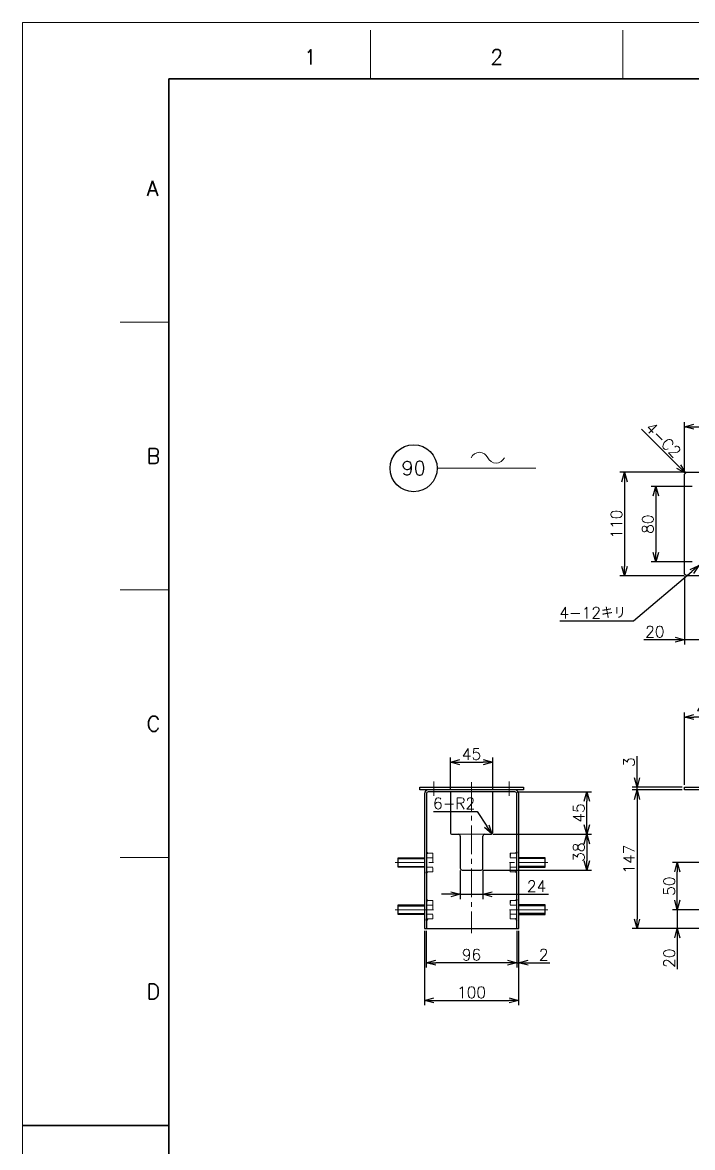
# Model space of a CAD drawing. Header units: millimetres. Extents: x 0 to 3313, y -19 to 2332.
# Drawn here: x 0 to 711, y 1138 to 2332 of the extents above; entities that cross this region are included whole.
import ezdxf
from ezdxf import colors
from ezdxf.entities.mleader import LeaderData, LeaderLine
from ezdxf.enums import TextEntityAlignment as Align
from ezdxf.math import Vec2, Vec3

# ---------------------------------------------------------------- set-up
doc = ezdxf.new("R2010")
doc.units = ezdxf.units.MM
doc.header["$LTSCALE"] = 1.6
doc.header["$PDMODE"] = 99
doc.header["$PDSIZE"] = 1
doc.linetypes.add('CENTER2', pattern=[28.575, 19.05, -3.175, 3.175, -3.175])
doc.linetypes.add('HIDDEN', pattern=[9.525, 6.35, -3.175])
for name, color, linetype, lineweight in [('04_HIDDEN', 2, 'HIDDEN', 13), ('05_CENTER', 4, 'CENTER2', 13), ('08_DIM', 3, 'Continuous', 13), ('90_FRAME', 5, 'Continuous', 35)]:
    doc.layers.add(name, color=color, linetype=linetype, lineweight=lineweight)
doc.layers.add('10_DRAFT', color=8, linetype='Continuous', lineweight=0, plot=False)
doc.layers.add('91_BLANK', color=5, linetype='Continuous', lineweight=0, plot=False)
doc.styles.add('KSS_TXT', font='txt.shx', dxfattribs={"bigfont": 'extfont2.shx'})
doc.styles.add('KSS_TXT_L', font='txt.shx', dxfattribs={"height": 3, "bigfont": 'extfont2.shx'})
doc.styles.get("Standard").update_dxf_attribs({"font": 'txt.shx', "bigfont": 'extfont2.shx'})
doc.dimstyles.new('KSS_DIM', dxfattribs={"dimscale": 4, "dimtxt": 3, "dimasz": 2.5, "dimexe": 1.25, "dimexo": 0.625, "dimtad": 1, "dimdsep": 46, "dimtxsty": 'KSS_TXT', "dimblk": 'OPEN30', "dimcen": 0, "dimazin": 2, "dimtfac": 0.75, "dimtmove": 0, "dimatfit": 3, "dimldrblk": 'OPEN30', "dimfxl": 1.25, "dimtolj": 1, "dimarcsym": 0})
doc.dimstyles.new('KSS_DIM$3', dxfattribs={"dimscale": 4, "dimtxt": 3, "dimasz": 2.5, "dimexe": 1.25, "dimexo": 0.625, "dimtad": 1, "dimtih": 1, "dimtoh": 1, "dimdsep": 46, "dimtxsty": 'KSS_TXT', "dimblk": 'OPEN30', "dimcen": 0, "dimazin": 2, "dimtfac": 0.75, "dimtofl": 0, "dimtmove": 0, "dimatfit": 3, "dimldrblk": 'OPEN30', "dimfxl": 1.25, "dimtolj": 1, "dimarcsym": 0})
doc.dimstyles.new('KSS_DIM$4', dxfattribs={"dimscale": 4, "dimtxt": 3, "dimasz": 2.5, "dimexe": 1.25, "dimexo": 0.625, "dimtad": 1, "dimtih": 1, "dimtoh": 1, "dimdsep": 46, "dimtxsty": 'KSS_TXT', "dimblk": 'OPEN30', "dimcen": 0, "dimse1": 1, "dimazin": 2, "dimtfac": 0.75, "dimtofl": 0, "dimtmove": 0, "dimatfit": 3, "dimldrblk": 'OPEN30', "dimfxl": 1.25, "dimtolj": 1, "dimarcsym": 0})

# ---------------------------------------------------------------- blocks, each defined once
blk = doc.blocks.new('AM_BALLOON1')
at = {"transparency": 16777216}
blk.add_circle((0, 0), 5, dxfattribs=at)
blk.add_attdef('B_NUMBER', text='', height=3, dxfattribs=at).set_placement((0, 0), align=Align.MIDDLE_CENTER)
blk = doc.blocks.new('_OPEN')
at = {"color": 0, "linetype": 'ByBlock'}
for p, q in [((-1, 0.17), (0, 0)), ((0, 0), (-1, -0.17)), ((0, 0), (-1, 0))]:
    blk.add_line(p, q, dxfattribs=at)
blk = doc.blocks.new('p1ba05')
for centre, start, end in [((-2.95, 0.29), 24.2276, 155.5758), ((0, 1.62), 204.2276, 335.5758)]:
    blk.add_arc(centre, 1.62, start, end)
blk = doc.blocks.new('_Open30')
at = {"color": 0, "linetype": 'ByBlock', "lineweight": -2}
for p, q in [((-1, 0.27), (0, 0)), ((0, 0), (-1, -0.27)), ((0, 0), (-1, 0))]:
    blk.add_line(p, q, dxfattribs=at)
blk = doc.blocks.new('*D178')
at = {"layer": '08_DIM', "color": 0, "lineweight": -2, "transparency": 16777216}
for p, q in [((428.6, 1368), (428.6, 1329.2)), ((524.6, 1368), (524.6, 1329.2)), ((514.6, 1334.2), (438.6, 1334.2))]:
    blk.add_line(p, q, dxfattribs=at)
at = {"layer": 'Defpoints', "color": 0, "transparency": 16777216}
for p in [(428.6, 1370.5), (524.6, 1370.5), (428.6, 1334.2)]:
    blk.add_point(p, dxfattribs=at)
at = {"layer": '08_DIM', "color": 0, "lineweight": -2, "transparency": 16777216, "xscale": 10, "yscale": 10, "zscale": 10, "rotation": 180}
blk.add_blockref('_Open30', (428.6, 1334.2), dxfattribs=at)
at = {"layer": '08_DIM', "color": 0, "lineweight": -2, "transparency": 16777216, "xscale": 10, "yscale": 10, "zscale": 10}
blk.add_blockref('_Open30', (524.6, 1334.2), dxfattribs=at)
at = {"layer": '08_DIM', "color": 0, "transparency": 16777216, "insert": (476.6, 1342.7), "char_height": 12, "attachment_point": 5, "style": 'KSS_TXT'}
blk.add_mtext('\\A1;96', dxfattribs=at)
blk = doc.blocks.new('*D180')
at = {"layer": '08_DIM', "color": 0, "lineweight": -2, "transparency": 16777216}
for p, q in [((524.6, 1368), (524.6, 1329.2)), ((526.6, 1368), (526.6, 1329.2)), ((514.6, 1334.2), (504.6, 1334.2)), ((524.6, 1334.2), (526.6, 1334.2)), ((536.6, 1334.2), (559.6, 1334.2))]:
    blk.add_line(p, q, dxfattribs=at)
at = {"layer": 'Defpoints', "color": 0, "transparency": 16777216}
for p in [(524.6, 1370.5), (526.6, 1370.5), (526.6, 1334.2)]:
    blk.add_point(p, dxfattribs=at)
at = {"layer": '08_DIM', "color": 0, "lineweight": -2, "transparency": 16777216, "xscale": 10, "yscale": 10, "zscale": 10}
blk.add_blockref('_Open30', (524.6, 1334.2), dxfattribs=at)
at = {"layer": '08_DIM', "color": 0, "lineweight": -2, "transparency": 16777216, "xscale": 10, "yscale": 10, "zscale": 10, "rotation": 180}
blk.add_blockref('_Open30', (526.6, 1334.2), dxfattribs=at)
at = {"layer": '08_DIM', "color": 0, "transparency": 16777216, "insert": (553.1, 1342.7), "char_height": 12, "attachment_point": 5, "style": 'KSS_TXT'}
blk.add_mtext('\\A1;2', dxfattribs=at)
blk = doc.blocks.new('*D182')
at = {"layer": '08_DIM', "color": 0, "lineweight": -2, "transparency": 16777216}
for p, q in [((454.1, 1518), (454.1, 1552)), ((499.1, 1518), (499.1, 1552)), ((464.1, 1547), (489.1, 1547))]:
    blk.add_line(p, q, dxfattribs=at)
at = {"layer": 'Defpoints', "color": 0, "transparency": 16777216}
for p in [(499.1, 1547), (454.1, 1515.5), (499.1, 1515.5)]:
    blk.add_point(p, dxfattribs=at)
at = {"layer": '08_DIM', "color": 0, "lineweight": -2, "transparency": 16777216, "xscale": 10, "yscale": 10, "zscale": 10, "rotation": 180}
blk.add_blockref('_Open30', (454.1, 1547), dxfattribs=at)
at = {"layer": '08_DIM', "color": 0, "lineweight": -2, "transparency": 16777216, "xscale": 10, "yscale": 10, "zscale": 10}
blk.add_blockref('_Open30', (499.1, 1547), dxfattribs=at)
at = {"layer": '08_DIM', "color": 0, "transparency": 16777216, "insert": (476.6, 1555.5), "char_height": 12, "attachment_point": 5, "style": 'KSS_TXT'}
blk.add_mtext('\\A1;45', dxfattribs=at)
blk = doc.blocks.new('*D185')
at = {"layer": '08_DIM', "color": 0, "lineweight": -2, "transparency": 16777216}
for p, q in [((426.6, 1368), (426.6, 1289.3)), ((526.6, 1368), (526.6, 1289.3)), ((436.6, 1294.3), (516.6, 1294.3))]:
    blk.add_line(p, q, dxfattribs=at)
at = {"layer": 'Defpoints', "color": 0, "transparency": 16777216}
for p in [(426.6, 1370.5), (526.6, 1370.5), (526.6, 1294.3)]:
    blk.add_point(p, dxfattribs=at)
at = {"layer": '08_DIM', "color": 0, "lineweight": -2, "transparency": 16777216, "xscale": 10, "yscale": 10, "zscale": 10, "rotation": 180}
blk.add_blockref('_Open30', (426.6, 1294.3), dxfattribs=at)
at = {"layer": '08_DIM', "color": 0, "lineweight": -2, "transparency": 16777216, "xscale": 10, "yscale": 10, "zscale": 10}
blk.add_blockref('_Open30', (526.6, 1294.3), dxfattribs=at)
at = {"layer": '08_DIM', "color": 0, "transparency": 16777216, "insert": (476.6, 1302.8), "char_height": 12, "attachment_point": 5, "style": 'KSS_TXT'}
blk.add_mtext('\\A1;100', dxfattribs=at)
blk = doc.blocks.new('*D186')
at = {"layer": '08_DIM', "color": 0, "lineweight": -2, "transparency": 16777216}
for p, q in [((938.9, 1440.5), (690, 1440.5)), ((695, 1400.5), (695, 1430.5)), ((778.9, 1390.5), (690, 1390.5))]:
    blk.add_line(p, q, dxfattribs=at)
at = {"layer": 'Defpoints', "color": 0, "transparency": 16777216}
for p in [(695, 1440.5), (941.4, 1440.5), (781.4, 1390.5)]:
    blk.add_point(p, dxfattribs=at)
at = {"layer": '08_DIM', "color": 0, "lineweight": -2, "transparency": 16777216, "xscale": 10, "yscale": 10, "zscale": 10}
for p, rotation in [((695, 1440.5), 90), ((695, 1390.5), 270)]:
    blk.add_blockref('_Open30', p, dxfattribs=dict(at, rotation=rotation))
at = {"layer": '08_DIM', "color": 0, "transparency": 16777216, "insert": (686.5, 1415.5), "char_height": 12, "attachment_point": 5, "rotation": 90, "style": 'KSS_TXT'}
blk.add_mtext('\\A1;50', dxfattribs=at)
blk = doc.blocks.new('*D187')
at = {"layer": '08_DIM', "color": 0, "lineweight": -2, "transparency": 16777216}
for p, q in [((695, 1400.5), (695, 1410.5)), ((778.9, 1390.5), (690, 1390.5)), ((695, 1390.5), (695, 1370.5)), ((747.1, 1370.5), (690, 1370.5)), ((695, 1360.5), (695, 1327.5))]:
    blk.add_line(p, q, dxfattribs=at)
at = {"layer": 'Defpoints', "color": 0, "transparency": 16777216}
for p in [(781.4, 1390.5), (695, 1370.5), (749.6, 1370.5)]:
    blk.add_point(p, dxfattribs=at)
at = {"layer": '08_DIM', "color": 0, "lineweight": -2, "transparency": 16777216, "xscale": 10, "yscale": 10, "zscale": 10}
for p, rotation in [((695, 1390.5), 270), ((695, 1370.5), 90)]:
    blk.add_blockref('_Open30', p, dxfattribs=dict(at, rotation=rotation))
at = {"layer": '08_DIM', "color": 0, "transparency": 16777216, "insert": (686.5, 1339), "char_height": 12, "attachment_point": 5, "rotation": 90, "style": 'KSS_TXT'}
blk.add_mtext('\\A1;20', dxfattribs=at)
blk = doc.blocks.new('*D188')
at = {"layer": '08_DIM', "color": 0, "lineweight": -2, "transparency": 16777216}
for p, q in [((652.2, 1530.5), (652.2, 1553.5)), ((700.1, 1520.5), (647.2, 1520.5)), ((700.1, 1517.5), (647.2, 1517.5)), ((652.2, 1517.5), (652.2, 1520.5)), ((652.2, 1507.5), (652.2, 1497.5))]:
    blk.add_line(p, q, dxfattribs=at)
at = {"layer": 'Defpoints', "color": 0, "transparency": 16777216}
for p in [(652.2, 1520.5), (702.6, 1520.5), (702.6, 1517.5)]:
    blk.add_point(p, dxfattribs=at)
at = {"layer": '08_DIM', "color": 0, "lineweight": -2, "transparency": 16777216, "xscale": 10, "yscale": 10, "zscale": 10}
for p, rotation in [((652.2, 1520.5), 270), ((652.2, 1517.5), 90)]:
    blk.add_blockref('_Open30', p, dxfattribs=dict(at, rotation=rotation))
at = {"layer": '08_DIM', "color": 0, "transparency": 16777216, "insert": (643.7, 1547), "char_height": 12, "attachment_point": 5, "rotation": 90, "style": 'KSS_TXT'}
blk.add_mtext('\\A1;3', dxfattribs=at)
blk = doc.blocks.new('*D189')
at = {"layer": '08_DIM', "color": 0, "lineweight": -2, "transparency": 16777216}
for p, q in [((700.1, 1517.5), (647.2, 1517.5)), ((652.2, 1507.5), (652.2, 1380.5)), ((747.1, 1370.5), (647.2, 1370.5))]:
    blk.add_line(p, q, dxfattribs=at)
at = {"layer": 'Defpoints', "color": 0, "transparency": 16777216}
for p in [(702.6, 1517.5), (652.2, 1370.5), (749.6, 1370.5)]:
    blk.add_point(p, dxfattribs=at)
at = {"layer": '08_DIM', "color": 0, "lineweight": -2, "transparency": 16777216, "xscale": 10, "yscale": 10, "zscale": 10}
for p, rotation in [((652.2, 1517.5), 90), ((652.2, 1370.5), 270)]:
    blk.add_blockref('_Open30', p, dxfattribs=dict(at, rotation=rotation))
at = {"layer": '08_DIM', "color": 0, "transparency": 16777216, "insert": (643.7, 1444), "char_height": 12, "attachment_point": 5, "rotation": 90, "style": 'KSS_TXT'}
blk.add_mtext('\\A1;147', dxfattribs=at)
blk = doc.blocks.new('*D190')
at = {"layer": '08_DIM', "color": 0, "lineweight": -2, "transparency": 16777216}
for p, q in [((702.6, 1523), (702.6, 1599.8)), ((747.6, 1520), (747.6, 1599.8)), ((737.6, 1594.8), (712.6, 1594.8))]:
    blk.add_line(p, q, dxfattribs=at)
at = {"layer": 'Defpoints', "color": 0, "transparency": 16777216}
for p in [(702.6, 1594.8), (702.6, 1520.5), (747.6, 1517.5)]:
    blk.add_point(p, dxfattribs=at)
at = {"layer": '08_DIM', "color": 0, "lineweight": -2, "transparency": 16777216, "xscale": 10, "yscale": 10, "zscale": 10, "rotation": 180}
blk.add_blockref('_Open30', (702.6, 1594.8), dxfattribs=at)
at = {"layer": '08_DIM', "color": 0, "lineweight": -2, "transparency": 16777216, "xscale": 10, "yscale": 10, "zscale": 10}
blk.add_blockref('_Open30', (747.6, 1594.8), dxfattribs=at)
at = {"layer": '08_DIM', "color": 0, "transparency": 16777216, "insert": (725.1, 1603.3), "char_height": 12, "attachment_point": 5, "style": 'KSS_TXT'}
blk.add_mtext('\\A1;45', dxfattribs=at)
blk = doc.blocks.new('*D192')
at = {"layer": '08_DIM', "color": 0, "lineweight": -2, "transparency": 16777216}
for p, q in [((702.6, 1744), (702.6, 1671.9)), ((722.6, 1747.7), (722.6, 1671.9)), ((692.6, 1676.9), (659.6, 1676.9)), ((722.6, 1676.9), (702.6, 1676.9)), ((732.6, 1676.9), (742.6, 1676.9))]:
    blk.add_line(p, q, dxfattribs=at)
at = {"layer": 'Defpoints', "color": 0, "transparency": 16777216}
for p in [(702.6, 1746.5), (722.6, 1750.2), (702.6, 1676.9)]:
    blk.add_point(p, dxfattribs=at)
at = {"layer": '08_DIM', "color": 0, "lineweight": -2, "transparency": 16777216, "xscale": 10, "yscale": 10, "zscale": 10}
blk.add_blockref('_Open30', (702.6, 1676.9), dxfattribs=at)
at = {"layer": '08_DIM', "color": 0, "lineweight": -2, "transparency": 16777216, "xscale": 10, "yscale": 10, "zscale": 10, "rotation": 180}
blk.add_blockref('_Open30', (722.6, 1676.9), dxfattribs=at)
at = {"layer": '08_DIM', "color": 0, "transparency": 16777216, "insert": (671.1, 1685.4), "char_height": 12, "attachment_point": 5, "style": 'KSS_TXT'}
blk.add_mtext('\\A1;20', dxfattribs=at)
blk = doc.blocks.new('*D193')
at = {"layer": '08_DIM', "color": 0, "lineweight": -2, "transparency": 16777216}
for p, q in [((702.6, 1855), (702.6, 1907.8)), ((712.6, 1902.8), (792.6, 1902.8)), ((802.6, 1855), (802.6, 1907.8))]:
    blk.add_line(p, q, dxfattribs=at)
at = {"layer": 'Defpoints', "color": 0, "transparency": 16777216}
for p in [(802.6, 1902.8), (702.6, 1852.5), (802.6, 1852.5)]:
    blk.add_point(p, dxfattribs=at)
at = {"layer": '08_DIM', "color": 0, "lineweight": -2, "transparency": 16777216, "xscale": 10, "yscale": 10, "zscale": 10, "rotation": 180}
blk.add_blockref('_Open30', (702.6, 1902.8), dxfattribs=at)
at = {"layer": '08_DIM', "color": 0, "lineweight": -2, "transparency": 16777216, "xscale": 10, "yscale": 10, "zscale": 10}
blk.add_blockref('_Open30', (802.6, 1902.8), dxfattribs=at)
at = {"layer": '08_DIM', "color": 0, "transparency": 16777216, "insert": (752.6, 1911.3), "char_height": 12, "attachment_point": 5, "style": 'KSS_TXT'}
blk.add_mtext('\\A1;100', dxfattribs=at)
blk = doc.blocks.new('*D194')
at = {"layer": '08_DIM', "color": 0, "lineweight": -2, "transparency": 16777216}
for p, q in [((702.1, 1854.5), (633.9, 1854.5)), ((638.9, 1844.5), (638.9, 1754.5)), ((702.1, 1744.5), (633.9, 1744.5))]:
    blk.add_line(p, q, dxfattribs=at)
at = {"layer": 'Defpoints', "color": 0, "transparency": 16777216}
for p in [(704.6, 1854.5), (638.9, 1744.5), (704.6, 1744.5)]:
    blk.add_point(p, dxfattribs=at)
at = {"layer": '08_DIM', "color": 0, "lineweight": -2, "transparency": 16777216, "xscale": 10, "yscale": 10, "zscale": 10}
for p, rotation in [((638.9, 1854.5), 90), ((638.9, 1744.5), 270)]:
    blk.add_blockref('_Open30', p, dxfattribs=dict(at, rotation=rotation))
at = {"layer": '08_DIM', "color": 0, "transparency": 16777216, "insert": (630.4, 1799.5), "char_height": 12, "attachment_point": 5, "rotation": 90, "style": 'KSS_TXT'}
blk.add_mtext('\\A1;110', dxfattribs=at)
blk = doc.blocks.new('*D195')
at = {"layer": '08_DIM', "color": 0, "lineweight": -2, "transparency": 16777216}
for p, q in [((710.8, 1839.5), (667.2, 1839.5)), ((672.2, 1829.5), (672.2, 1769.5)), ((710.8, 1759.5), (667.2, 1759.5))]:
    blk.add_line(p, q, dxfattribs=at)
at = {"layer": 'Defpoints', "color": 0, "transparency": 16777216}
for p in [(713.3, 1839.5), (672.2, 1759.5), (713.3, 1759.5)]:
    blk.add_point(p, dxfattribs=at)
at = {"layer": '08_DIM', "color": 0, "lineweight": -2, "transparency": 16777216, "xscale": 10, "yscale": 10, "zscale": 10}
for p, rotation in [((672.2, 1839.5), 90), ((672.2, 1759.5), 270)]:
    blk.add_blockref('_Open30', p, dxfattribs=dict(at, rotation=rotation))
at = {"layer": '08_DIM', "color": 0, "transparency": 16777216, "insert": (663.7, 1799.5), "char_height": 12, "attachment_point": 5, "rotation": 90, "style": 'KSS_TXT'}
blk.add_mtext('\\A1;80', dxfattribs=at)
blk = doc.blocks.new('*D200')
at = {"layer": '08_DIM', "color": 0, "lineweight": -2, "transparency": 16777216}
for p, q in [((525.1, 1515.5), (604, 1515.5)), ((599, 1480.5), (599, 1505.5)), ((499.6, 1470.5), (604, 1470.5))]:
    blk.add_line(p, q, dxfattribs=at)
at = {"layer": 'Defpoints', "color": 0, "transparency": 16777216}
for p in [(522.6, 1515.5), (599, 1515.5), (497.1, 1470.5)]:
    blk.add_point(p, dxfattribs=at)
at = {"layer": '08_DIM', "color": 0, "lineweight": -2, "transparency": 16777216, "xscale": 10, "yscale": 10, "zscale": 10}
for p, rotation in [((599, 1515.5), 90), ((599, 1470.5), 270)]:
    blk.add_blockref('_Open30', p, dxfattribs=dict(at, rotation=rotation))
at = {"layer": '08_DIM', "color": 0, "transparency": 16777216, "insert": (590.5, 1493), "char_height": 12, "attachment_point": 5, "rotation": 90, "style": 'KSS_TXT'}
blk.add_mtext('\\A1;45', dxfattribs=at)
blk = doc.blocks.new('*D201')
at = {"layer": '08_DIM', "color": 0, "lineweight": -2, "transparency": 16777216}
for p, q in [((499.6, 1470.5), (604, 1470.5)), ((599, 1460.5), (599, 1442.5)), ((489.1, 1432.5), (604, 1432.5))]:
    blk.add_line(p, q, dxfattribs=at)
at = {"layer": 'Defpoints', "color": 0, "transparency": 16777216}
for p in [(497.1, 1470.5), (486.6, 1432.5), (599, 1432.5)]:
    blk.add_point(p, dxfattribs=at)
at = {"layer": '08_DIM', "color": 0, "lineweight": -2, "transparency": 16777216, "xscale": 10, "yscale": 10, "zscale": 10}
for p, rotation in [((599, 1470.5), 90), ((599, 1432.5), 270)]:
    blk.add_blockref('_Open30', p, dxfattribs=dict(at, rotation=rotation))
at = {"layer": '08_DIM', "color": 0, "transparency": 16777216, "insert": (590.5, 1451.5), "char_height": 12, "attachment_point": 5, "rotation": 90, "style": 'KSS_TXT'}
blk.add_mtext('\\A1;38', dxfattribs=at)
blk = doc.blocks.new('*D202')
at = {"layer": '08_DIM', "color": 0, "lineweight": -2, "transparency": 16777216}
for p, q in [((464.6, 1432), (464.6, 1401.8)), ((488.6, 1432), (488.6, 1401.8)), ((454.6, 1406.8), (444.6, 1406.8)), ((464.6, 1406.8), (488.6, 1406.8)), ((498.6, 1406.8), (558.1, 1406.8))]:
    blk.add_line(p, q, dxfattribs=at)
at = {"layer": 'Defpoints', "color": 0, "transparency": 16777216}
for p in [(464.6, 1434.5), (488.6, 1434.5), (488.6, 1406.8)]:
    blk.add_point(p, dxfattribs=at)
at = {"layer": '08_DIM', "color": 0, "lineweight": -2, "transparency": 16777216, "xscale": 10, "yscale": 10, "zscale": 10}
blk.add_blockref('_Open30', (464.6, 1406.8), dxfattribs=at)
at = {"layer": '08_DIM', "color": 0, "lineweight": -2, "transparency": 16777216, "xscale": 10, "yscale": 10, "zscale": 10, "rotation": 180}
blk.add_blockref('_Open30', (488.6, 1406.8), dxfattribs=at)
at = {"layer": '08_DIM', "color": 0, "transparency": 16777216, "insert": (545.6, 1415.3), "char_height": 12, "attachment_point": 5, "style": 'KSS_TXT'}
blk.add_mtext('\\A1;24', dxfattribs=at)
blk = doc.blocks.new('A$C742A68D0_1')
at = {"color": 0}
for p, q in [((-9.8, 7), (9.8, 7)), ((-9.8, 0), (-9.8, 7)), ((-9.8, 0), (9.8, 0)), ((-4.9, 0), (-4.9, 7)), ((4.9, 0), (4.9, 7)), ((9.8, 0), (9.8, 7))]:
    blk.add_line(p, q, dxfattribs=at)
at = {"color": 0, "linetype": 'HIDDEN'}
for p, q in [((-5, -30), (-5, 0)), ((-4.2, -30), (-4.2, 0)), ((4.2, -30), (4.2, 0)), ((5, -30), (5, 0)), ((-5, -30), (5, -30))]:
    blk.add_line(p, q, dxfattribs=at)
at = {"color": 0, "linetype": 'CENTER2'}
blk.add_line((0, -33), (0, 10), dxfattribs=at)
at = {"layer": '10_DRAFT', "style": 'KSS_TXT_L'}
blk.add_text('BT-M10x30L', height=0.3, dxfattribs=at).set_placement((6.8, 6.7))
blk = doc.blocks.new('*D224')
at = {"layer": '08_DIM', "color": 0, "lineweight": -2, "transparency": 16777216}
for p, q in [((648.4, 1697), (710.4, 1749.2)), ((570.3, 1697), (648.4, 1697))]:
    blk.add_line(p, q, dxfattribs=at)
at = {"layer": 'Defpoints', "color": 0, "transparency": 16777216}
for p in [(718, 1755.6), (727.2, 1763.4)]:
    blk.add_point(p, dxfattribs=at)
at = {"layer": '08_DIM', "color": 0, "lineweight": -2, "transparency": 16777216, "xscale": 10, "yscale": 10, "zscale": 10, "rotation": 40.1185174948839}
blk.add_blockref('_Open30', (718, 1755.6), dxfattribs=at)
at = {"layer": '08_DIM', "color": 0, "transparency": 16777216, "insert": (605.1, 1705.5), "char_height": 12, "attachment_point": 5, "style": 'KSS_TXT'}
blk.add_mtext('\\A1;4-12キリ', dxfattribs=at)
blk = doc.blocks.new('*D225')
at = {"layer": '08_DIM', "color": 0, "lineweight": -2, "transparency": 16777216}
blk.add_line((696.5, 1860.6), (656.8, 1900.4), dxfattribs=at)
at = {"layer": 'Defpoints', "color": 0, "transparency": 16777216}
for p in [(648.5, 1908.7), (648.5, 1908.7), (703.6, 1853.5)]:
    blk.add_point(p, dxfattribs=at)
at = {"layer": '08_DIM', "color": 0, "lineweight": -2, "transparency": 16777216, "xscale": 10, "yscale": 10, "zscale": 10, "rotation": 315}
blk.add_blockref('_Open30', (703.6, 1853.5), dxfattribs=at)
at = {"layer": '08_DIM', "color": 0, "transparency": 16777216, "insert": (680.1, 1889), "char_height": 12, "attachment_point": 5, "rotation": 315, "style": 'KSS_TXT'}
blk.add_mtext('\\A1;4-C2', dxfattribs=at)
blk = doc.blocks.new('*D236')
at = {"layer": '08_DIM', "color": 0, "lineweight": -2, "transparency": 16777216}
for p, q in [((436.1, 1494.8), (482.6, 1494.8)), ((482.6, 1494.8), (492.8, 1479.2))]:
    blk.add_line(p, q, dxfattribs=at)
at = {"layer": 'Defpoints', "color": 0, "transparency": 16777216}
for p in [(496.1, 1474.2), (497.1, 1472.5)]:
    blk.add_point(p, dxfattribs=at)
at = {"layer": '08_DIM', "color": 0, "lineweight": -2, "transparency": 16777216, "xscale": 10, "yscale": 10, "zscale": 10, "rotation": 303.1185468490007}
blk.add_blockref('_Open30', (498.2, 1470.8), dxfattribs=at)
at = {"layer": '08_DIM', "color": 0, "transparency": 16777216, "insert": (458.1, 1503.3), "char_height": 12, "attachment_point": 5, "style": 'KSS_TXT'}
blk.add_mtext('\\A1;6-R2', dxfattribs=at)

msp = doc.modelspace()

# ---------------------------------------------------------------- linework, layer by layer
at = {"color": 0}
for p, q in [((428.646, 1513.499), (428.646, 1370.499)), ((522.646, 1515.499), (430.646, 1515.499)), ((454.146, 1515.499), (454.146, 1472.499)), ((499.146, 1472.499), (499.146, 1515.499)), ((524.646, 1370.499), (524.646, 1513.499)), ((456.146, 1470.499), (462.646, 1470.499)), ((464.646, 1468.499), (464.646, 1434.499)), ((488.646, 1434.499), (488.646, 1468.499)), ((490.646, 1470.499), (497.146, 1470.499)), ((466.646, 1432.499), (486.646, 1432.499))]:
    msp.add_line(p, q, dxfattribs=at)
for p, q in [((398.646, 1435.499), (398.646, 1445.499)), ((398.646, 1445.499), (426.646, 1445.499)), ((398.646, 1444.687), (426.646, 1444.687)), ((554.646, 1445.499), (526.646, 1445.499)), ((554.646, 1444.687), (526.646, 1444.687)), ((554.646, 1435.499), (554.646, 1445.499)), ((398.646, 1436.311), (426.646, 1436.311)), ((426.646, 1435.499), (398.646, 1435.499)), ((554.646, 1436.311), (526.646, 1436.311)), ((526.646, 1435.499), (554.646, 1435.499)), ((398.646, 1385.499), (398.646, 1395.499)), ((398.646, 1395.499), (426.646, 1395.499)), ((398.646, 1394.687), (426.646, 1394.687)), ((398.646, 1386.311), (426.646, 1386.311)), ((426.646, 1385.499), (398.646, 1385.499)), ((554.646, 1395.499), (526.646, 1395.499)), ((554.646, 1394.687), (526.646, 1394.687)), ((554.646, 1386.311), (526.646, 1386.311)), ((526.646, 1385.499), (554.646, 1385.499)), ((554.646, 1385.499), (554.646, 1395.499))]:
    msp.add_line(p, q)
for points in [[(800.6, 1744.514), (704.6, 1744.514), (702.6, 1746.514), (702.6, 1852.514), (704.6, 1854.514), (800.6, 1854.514), (802.6, 1852.514), (802.6, 1746.514)], [(421.646, 1520.499), (531.646, 1520.499), (531.646, 1517.499), (421.646, 1517.499)], [(702.6, 1520.499), (802.6, 1520.499), (802.6, 1517.499), (702.6, 1517.499)]]:
    msp.add_lwpolyline(points, close=True, dxfattribs=at)
msp.add_lwpolyline([(426.646, 1370.499), (526.646, 1370.499), (526.646, 1513.499, 0.41421356), (522.646, 1517.499), (430.646, 1517.499, 0.41421356), (426.646, 1513.499)], format="xyb", close=True, dxfattribs=at)
at = {"color": 3}
for points in [[(428.646, 1450.314), (430.146, 1450.314), (428.646, 1451.814), (428.646, 1451.814)], [(524.646, 1450.314), (523.146, 1450.314), (524.646, 1451.814), (524.646, 1451.814)], [(428.646, 1430.685), (430.146, 1430.685), (428.646, 1429.185), (428.646, 1429.185)], [(524.646, 1430.685), (523.146, 1430.685), (524.646, 1429.185), (524.646, 1429.185)], [(428.646, 1400.314), (430.146, 1400.314), (428.646, 1401.814), (428.646, 1401.814)], [(524.646, 1400.314), (523.146, 1400.314), (524.646, 1401.814), (524.646, 1401.814)], [(428.646, 1380.685), (430.146, 1380.685), (428.646, 1379.185), (428.646, 1379.185)], [(524.646, 1380.685), (523.146, 1380.685), (524.646, 1379.185), (524.646, 1379.185)]]:
    msp.add_lwpolyline(points, close=True, dxfattribs=at)
at = {"color": 0}
for centre, start, end in [((430.646, 1513.499), 90, 180), ((522.646, 1513.499), 0, 90), ((456.146, 1472.499), 180, 270), ((462.646, 1468.499), 0, 90), ((490.646, 1468.499), 90, 180), ((497.146, 1472.499), 270, 0), ((466.646, 1434.499), 180, 270), ((486.646, 1434.499), 270, 0)]:
    msp.add_arc(centre, 2, start, end, dxfattribs=at)
at = {"layer": '05_CENTER'}
for p, q in [((436.646, 1526.596), (436.646, 1511.346)), ((476.646, 1525.651), (476.646, 1365.464)), ((516.646, 1526.596), (516.646, 1511.346)), ((421.185, 1390.499), (434.217, 1390.499)), ((532.107, 1390.499), (519.074, 1390.499))]:
    msp.add_line(p, q, dxfattribs=at)
at = {"layer": '08_DIM'}
msp.add_line((440.141, 1858.775), (544.969, 1858.775), dxfattribs=at)
at = {"layer": '10_DRAFT'}
msp.add_line((462.646, 1470.499), (490.646, 1470.499), dxfattribs=at)
at = {"layer": '90_FRAME', "color": 4, "lineweight": 13}
for p, q in [((369.502, 2271.831), (369.502, 2323.679)), ((637.235, 2271.831), (637.235, 2323.679)), ((155.384, 2013.69), (103.536, 2013.69)), ((155.384, 1729.701), (103.536, 1729.701)), ((155.384, 1445.713), (103.536, 1445.713))]:
    msp.add_line(p, q, dxfattribs=at)
at = {"layer": '90_FRAME'}
msp.add_line((0, 1161.724), (155.384, 1161.724), dxfattribs=at)
msp.add_lwpolyline([(155.384, 51.616), (3260.956, 51.616), (3260.956, 2271.831), (155.384, 2271.831)], close=True, dxfattribs=at)
at = {"layer": '91_BLANK'}
msp.add_lwpolyline([(0, 0), (3312.803, 0), (3312.803, 2331.679), (0, 2331.679)], close=True, dxfattribs=at)

# ---------------------------------------------------------------- block references
at = {"layer": '04_HIDDEN'}
for p, rotation in [((428.646, 1440.499), 270), ((524.646, 1440.499), 90), ((428.646, 1390.499), 270), ((524.646, 1390.499), 90)]:
    msp.add_blockref('A$C742A68D0_1', p, dxfattribs=dict(at, rotation=rotation))
at = {"layer": '08_DIM', "xscale": 6, "yscale": 6, "zscale": 6}
msp.add_blockref('p1ba05', (502.623, 1864.246), dxfattribs=at)

# ---------------------------------------------------------------- texts
at = {"layer": '90_FRAME', "color": 0, "lineweight": 13, "style": 'KSS_TXT'}
for s, p in [('1', (305.507, 2282.158)), ('2', (503.368, 2282.158))]:
    msp.add_text(s, height=16, dxfattribs=at).set_placement(p, align=Align.BOTTOM_CENTER)
for s, p in [('A', (131.829, 2155.685)), ('B', (131.829, 1871.696)), ('C', (131.829, 1587.707)), ('D', (131.829, 1303.718))]:
    msp.add_text(s, height=16, dxfattribs=at).set_placement(p, align=Align.MIDDLE_LEFT)

# ---------------------------------------------------------------- dimensions: what is measured, and where the dimension line sits
at = {"layer": '08_DIM'}
for base, p1, p2, picture, middle in [((802.6, 1902.763), (702.6, 1852.514), (802.6, 1852.514), '*D193', (752.6, 1911.263)), ((702.6, 1676.897), (722.6, 1750.173), (702.6, 1746.514), '*D192', (671.1, 1685.397)), ((702.6, 1594.757), (747.6, 1517.499), (702.6, 1520.499), '*D190', (725.1, 1603.257)), ((526.646, 1294.342), (426.646, 1370.499), (526.646, 1370.499), '*D185', (476.646, 1302.842)), ((428.646, 1334.235), (524.646, 1370.499), (428.646, 1370.499), '*D178', (476.646, 1342.735)), ((526.646, 1334.235), (524.646, 1370.499), (526.646, 1370.499), '*D180', (553.146, 1342.735))]:
    dim = msp.add_linear_dim(base=base, p1=p1, p2=p2, dimstyle='KSS_DIM', dxfattribs=at)
    dim.commit()
    dim.dimension.update_dxf_attribs({"geometry": picture, "text_midpoint": middle})
dim = msp.add_linear_dim(base=(648.458, 1908.656), p1=(703.6, 1853.514), p2=(648.458, 1908.656), angle=135, text='4-C2', dimstyle='KSS_DIM', override={"dimse1": 1, "dimse2": 1, "dimsd2": 1, "dimarcsym": 1}, dxfattribs=at)
dim.commit()
dim.dimension.update_dxf_attribs({"geometry": '*D225', "text_midpoint": (674.08, 1883.034), "dimtype": 161})
for base, p1, p2, picture, middle in [((638.919, 1744.514), (704.6, 1854.514), (704.6, 1744.514), '*D194', (630.419, 1799.514)), ((672.157, 1759.514), (713.259, 1839.514), (713.259, 1759.514), '*D195', (663.657, 1799.514)), ((652.153, 1520.499), (702.6, 1517.499), (702.6, 1520.499), '*D188', (643.653, 1546.999)), ((652.153, 1370.499), (702.6, 1517.499), (749.6, 1370.499), '*D189', (643.653, 1443.999)), ((599.043, 1515.499), (497.146, 1470.499), (522.646, 1515.499), '*D200', (590.543, 1492.999)), ((599.043, 1432.499), (497.146, 1470.499), (486.646, 1432.499), '*D201', (590.543, 1451.499)), ((695.03, 1440.499), (781.42, 1390.499), (941.42, 1440.499), '*D186', (686.53, 1415.499)), ((695.03, 1370.499), (781.42, 1390.499), (749.6, 1370.499), '*D187', (686.53, 1338.999))]:
    dim = msp.add_linear_dim(base=base, p1=p1, p2=p2, angle=90, dimstyle='KSS_DIM', dxfattribs=at)
    dim.commit()
    dim.dimension.update_dxf_attribs({"geometry": picture, "text_midpoint": middle})
dim = msp.add_diameter_dim_2p(p1=(727.188, 1763.38), p2=(718.012, 1755.647), text='4-<>キリ', dimstyle='KSS_DIM$3', override={"dimpost": '<>', "dimtix": 1, "dimarcsym": 1}, dxfattribs=at)
dim.commit()
dim.dimension.update_dxf_attribs({"geometry": '*D224', "text_midpoint": (605.137, 1697.022), "dimtype": 163})
dim = msp.add_linear_dim(base=(499.146, 1546.963), p1=(454.146, 1515.499), p2=(499.146, 1515.499), dimstyle='KSS_DIM', override={"dimscale": 4}, dxfattribs=at)
dim.commit()
dim.dimension.update_dxf_attribs({"geometry": '*D182', "text_midpoint": (476.646, 1555.463)})
dim = msp.add_radius_dim(center=(497.146, 1472.499), mpoint=(496.053, 1474.175), text='6-<>', dimstyle='KSS_DIM$4', override={"dimpost": 'R<>', "dimarcsym": 1}, dxfattribs=at)
dim.commit()
dim.dimension.update_dxf_attribs({"geometry": '*D236', "text_midpoint": (458.096, 1494.802), "dimtype": 164})
dim = msp.add_linear_dim(base=(488.646, 1406.801), p1=(464.646, 1434.499), p2=(488.646, 1434.499), dimstyle='KSS_DIM', dxfattribs=at)
dim.commit()
dim.dimension.update_dxf_attribs({"geometry": '*D202', "text_midpoint": (545.57, 1406.801), "dimtype": 160})

# ---------------------------------------------------------------- leaders
ml = msp.add_multileader_block('Standard', dxfattribs=at)
ml.set_content('AM_BALLOON1', color=256, scale=5)
ml.set_attribute('B_NUMBER', '90', width=0)
ml.set_leader_properties(color=256, linetype='ByLayer', lineweight=-1)
ml.set_arrow_properties(name='OPEN')
ml.build(insert=Vec2(0, 0))
ml.multileader.update_dxf_attribs({"leader_type": 0, "has_dogleg": 0, "text_right_attachment_type": 6, "dogleg_length": 0, "arrow_head_size": 10, "scale": 2.5, "block_connection_type": 1})
ctx = ml.context
ctx.base_point, ctx.scale, ctx.char_height, ctx.arrow_head_size, ctx.landing_gap_size, ctx.plane_origin = Vec3(415.106, 1858.807), 2.5, 20, 10, 10, Vec3(415.106, 1858.807)
ctx.right_attachment, ctx.attachment_type = 6, 1
notes = []
notes.append((ctx, [(0, (0, 0, 0), (0, 0), (1, 0), 1, [])]))
ctx.block.insert = Vec3(415.106, 1858.807)
for ctx, leaders in notes:
    for number, flags, end, landing, length, lines in leaders:
        leader = LeaderData()
        leader.index, (leader.has_last_leader_line, leader.has_dogleg_vector, leader.attachment_direction) = number, flags
        leader.last_leader_point, leader.dogleg_vector, leader.dogleg_length = Vec3(end), Vec3(landing), length
        for number, points, colour, breaks in lines:
            line = LeaderLine()
            line.index, line.vertices, line.color, line.breaks = number, Vec3.list(points), colors.encode_raw_color(colour), breaks
            leader.lines.append(line)
        ctx.leaders.append(leader)

doc.saveas('drawing.dxf')
